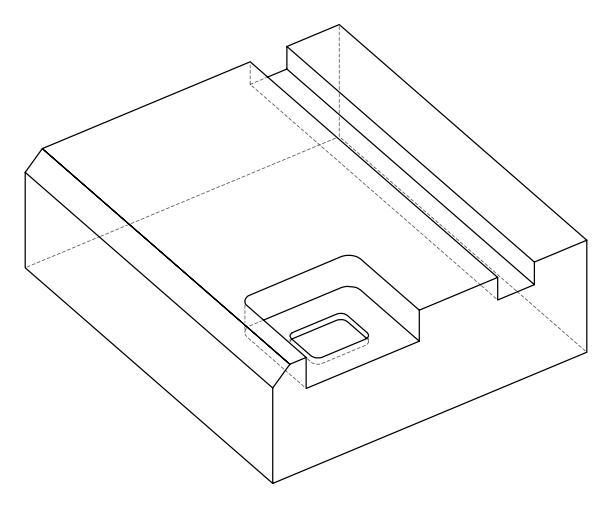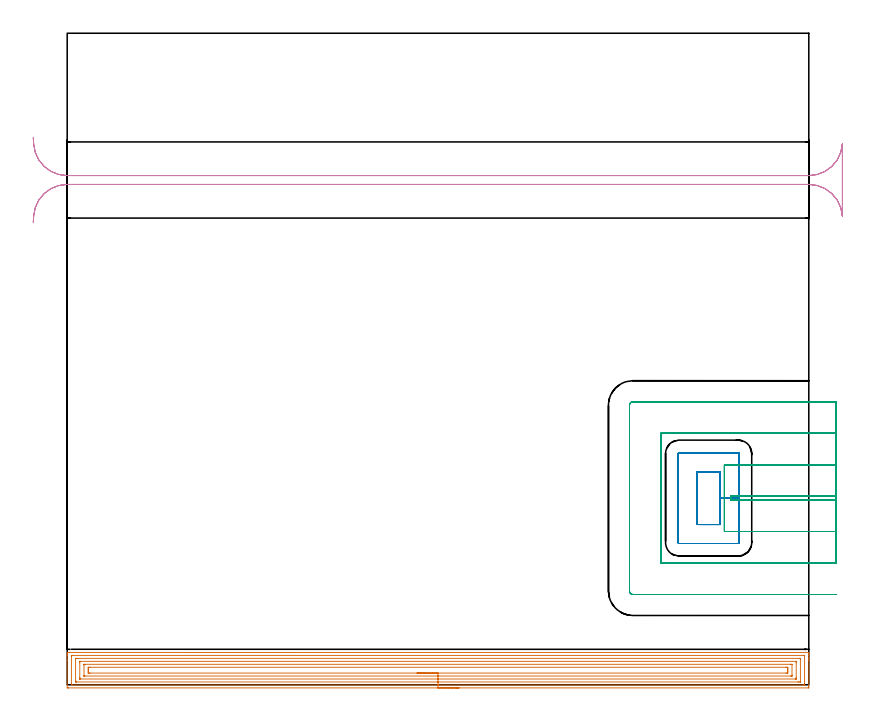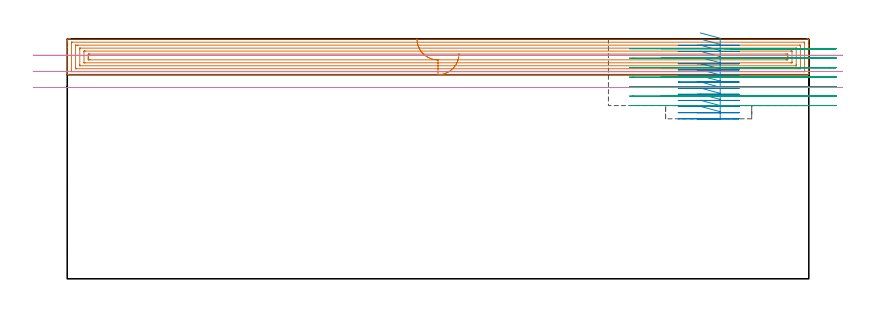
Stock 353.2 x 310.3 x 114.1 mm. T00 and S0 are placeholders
(PLAN: 4 operations, 3 tool changes, 44.5 min)
(1 AREA_MILL | FG_CHAMFER_SURFACE | UGT0205_001 | 17.31 min | 50439 mm3)
(2 MILL_RECTANGULAR_POCKET | POCKET_RECTANGULAR_STRAIGHT | NXT0201_011 | Follow Part, ap 3, ae 75% | 7.1 min | 84457 mm3)
(3 MILL_SLOT | SLOT_PARTIAL_RECTANGULAR | UGT0201_094 | Follow Part, ap 5, ae 75% | 14.97 min | 264800 mm3)
(4 MILL_RECTANGULAR_SLOT | SLOT_RECTANGULAR | UGT0201_004 | Follow Part, ap 8, ae 75% | 5.11 min | 294169 mm3)
(TOOL UGT0205_001 | Chamfer Mill 20 x 3 x 45 deg. | D20 FL50 Z2)
(TOOL NXT0201_011 | ENDMILL 12mm [2P460-1200-NA 1630] | D12 FL38 Z6)
(TOOL UGT0201_094 | End mill 20 mm | D20 FL38 Z4)
(TOOL UGT0201_004 | End Mill 32 mm | D32 FL53 Z6)
(OP 1 AREA_MILL)
G17 G21 G94 G90
T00 M6
G54
G17 G0 G90 X186.6 Y-1.5 S1061 M3
G43 Z124.1 H0
Z107.2
G94 G1 X186.562 Z106.328 F250.
X186.448 Z105.463
X186.259 Z104.612
X185.997 Z103.78
X185.663 Z102.974
X185.26 Z102.2
X184.792 Z101.464
X184.26 Z100.772
X183.671 Z100.129
X183.028 Z99.539
X182.336 Z99.008
X181.6 Z98.54
X180.826 Z98.137
X180.02 Z97.803
X179.188 Z97.541
X178.336 Z97.352
X177.472 Z97.238
X176.6 Z97.2
X0.618
X0.217 Y-1.496 Z97.202
X0.01 Y-1.492 Z97.206
X0. Y-1.282 Z97.416
Y11.645 Z110.34
Y14.024 Z112.719
Y14.701 Z113.4
Y15.024 Z113.724
X0.007 Y15.382 Z114.073
X0.009 Y15.397 Z114.088
X0.171 Y15.4 Z114.1
X353.029
X353.191 Y15.397 Z114.088
X353.193 Y15.382 Z114.073
X353.2 Y15.024 Z113.724
Y14.701 Z113.4
Y14.024 Z112.719
Y12.802 Z111.499
Y12.256 Z110.95
Y11.645 Z110.34
Y-1.009 Z97.689
X353.198 Y-1.284 Z97.414
X353.19 Y-1.492 Z97.206
X352.98 Y-1.499 Z97.199
X176.6 Y-1.5 Z97.2
Y-0.086 Z98.614
X2.365 Y-0.085 Z98.615
X2.01 Y-0.076 Z98.624
X2.005 Y0.035 Z98.735
X2.001 Y0.275 Z98.975
Y13.539 Z112.239
X2.009 Y13.94 Z112.64
X2.013 Y13.98 Z112.68
X2.031 Y13.982 Z112.682
X2.084 Y13.985 Z112.685
X2.191 Y13.986 Z112.686
X2.404
X350.836 Y13.985 Z112.685
X351.19 Y13.976 Z112.676
X351.195 Y13.865 Z112.565
X351.199 Y13.625 Z112.325
Y0.361 Z99.061
X351.191 Y-0.04 Z98.66
X351.187 Y-0.08 Z98.62
X351.169 Y-0.082 Z98.618
X351.116 Y-0.085 Z98.615
X351.009 Y-0.086 Z98.614
X350.796
X176.6
Y1.328 Z100.028
X4.509 Y1.329 Z100.029
X4.191 Y1.331 Z100.031
X4.085 Y1.333 Z100.033
X4.01 Y1.336 Z100.036
X4.006 Y1.455 Z100.155
X4.002 Y1.644 Z100.344
X4. Y1.833 Z100.533
X4.001 Y12.444 Z111.144
X4.005 Y12.507 Z111.207
X4.01 Y12.556 Z111.256
X4.018 Y12.565 Z111.265
X4.032 Y12.566 Z111.266
X4.191 Y12.569 Z111.269
X4.765 Y12.571 Z111.271
X5.084
X348.691
X349.009 Y12.569 Z111.269
X349.115 Y12.567 Z111.267
X349.19 Y12.564 Z111.264
X349.194 Y12.444 Z111.144
X349.198 Y12.256 Z110.956
X349.2 Y12.067 Z110.767
X349.199 Y1.456 Z100.156
X349.195 Y1.393 Z100.093
X349.19 Y1.344 Z100.044
X349.182 Y1.335 Z100.035
X349.168 Y1.333 Z100.033
X349.009 Y1.331 Z100.031
X348.435 Y1.329 Z100.029
X348.116 Y1.328 Z100.028
X176.6
Y2.743 Z101.443
X6.117
X6.062 Y2.744 Z101.444
X6.024 Y2.747 Z101.447
X6.01 Y2.75 Z101.45
X6.008 Y2.771 Z101.471
X6.003 Y2.977 Z101.677
X6. Y3.39 Z102.09
Y10.487 Z109.187
X6.004 Y10.918 Z109.618
X6.01 Y11.133 Z109.833
X6.013 Y11.151 Z109.851
X6.038 Y11.153 Z109.853
X6.097 Y11.156 Z109.856
X6.194 Y11.157 Z109.857
X347.083
X347.138 Y11.156 Z109.856
X347.176 Y11.153 Z109.853
X347.19 Y11.15 Z109.85
X347.192 Y11.129 Z109.829
X347.197 Y10.923 Z109.623
X347.2 Y10.51 Z109.21
Y3.413 Z102.113
X347.196 Y2.982 Z101.682
X347.19 Y2.767 Z101.467
X347.187 Y2.749 Z101.449
X347.162 Y2.747 Z101.447
X347.103 Y2.744 Z101.444
X347.006 Y2.743 Z101.443
X176.6
Y4.157 Z102.857
X8.516
X8.232 Y4.16 Z102.86
X8.044 Y4.164 Z102.864
X8.008 Y4.168 Z102.868
X8.005 Y4.177 Z102.877
X8.002 Y4.204 Z102.904
X8.001 Y4.297 Z102.997
X8. Y9.369 Z108.069
X8.002 Y9.603 Z108.303
X8.005 Y9.684 Z108.384
X8.01 Y9.723 Z108.423
X8.017 Y9.736 Z108.436
X8.091 Y9.738 Z108.438
X8.374 Y9.742 Z108.442
X8.516 Y9.743 Z108.443
X344.684
X344.967 Y9.74 Z108.44
X345.155 Y9.736 Z108.436
X345.192 Y9.732 Z108.432
X345.195 Y9.722 Z108.422
X345.198 Y9.696 Z108.396
X345.199 Y9.603 Z108.303
X345.2 Y4.531 Z103.231
X345.199 Y4.297 Z102.997
X345.195 Y4.216 Z102.916
X345.19 Y4.177 Z102.877
X345.184 Y4.164 Z102.864
X345.109 Y4.162 Z102.862
X344.826 Y4.158 Z102.858
X344.684 Y4.157 Z102.857
X176.6
Y5.571 Z104.271
X10.943
X10.444 Y5.574 Z104.274
X10.044 Y5.578 Z104.278
X10.01 Y5.58 Z104.28
X10.004 Y5.616 Z104.316
X10.001 Y6.066 Z104.766
X10. Y6.505 Z105.205
Y6.95 Z105.65
Y7.389 Z106.089
X10.003 Y7.834 Z106.534
X10.008 Y8.265 Z106.965
X10.016 Y8.322 Z107.022
X10.07 Y8.324 Z107.024
X10.194 Y8.327 Z107.027
X10.444 Y8.328 Z107.028
X10.838 Y8.329 Z107.029
X342.257 Y8.328 Z107.028
X342.756 Y8.326 Z107.026
X343.157 Y8.322 Z107.022
X343.19 Y8.319 Z107.019
X343.196 Y8.284 Z106.984
X343.199 Y7.834 Z106.534
X343.2 Y7.395 Z106.095
Y6.95 Z105.65
Y6.511 Z105.211
X343.197 Y6.066 Z104.766
X343.192 Y5.634 Z104.334
X343.184 Y5.578 Z104.278
X343.13 Y5.576 Z104.276
X343.006 Y5.573 Z104.273
X342.756 Y5.572 Z104.272
X342.362 Y5.571 Z104.271
X176.6
X175.728 Z104.309
X174.864 Z104.423
X174.012 Z104.612
X173.18 Z104.874
X172.374 Z105.208
X171.6 Z105.611
X170.864 Z106.08
X170.172 Z106.611
X169.529 Z107.2
X168.94 Z107.843
X168.408 Z108.535
X167.94 Z109.271
X167.537 Z110.045
X167.203 Z110.851
X166.941 Z111.683
X166.752 Z112.535
X166.638 Z113.4
X166.6 Z114.271
G0 Z124.1
M5
M2
(OP 2 MILL_RECTANGULAR_POCKET)
G17 G21 G94 G90
T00 M6
G54
G17 G0 G90 X301.524 Y76.3 S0 M3
G43 Z124.1 H1
Z117.1
G94 G1 X311. Z114.561 F250.
Y88.9 Z111.185
Y101.5 F500.
X300.
Y76.3
X311.
Y88.9
X320.
Y110.1
G3 X319.6 Y110.5 R0.4
G1 X291.4
G3 X291. Y110.1 R0.4
G1 Y67.7
G3 X291.4 Y67.3 R0.4
G1 X319.6
G3 X320. Y67.7 R0.4
G1 Y88.9
Y89.9
G0 X301.524 Y76.3 Z114.185
G1 X311. Z111.645 F250.
Y88.9 Z108.269
Y101.5 F500.
X300.
Y76.3
X311.
Y88.9
X320.
Y110.1
G3 X319.6 Y110.5 R0.4
G1 X291.4
G3 X291. Y110.1 R0.4
G1 Y67.7
G3 X291.4 Y67.3 R0.4
G1 X319.6
G3 X320. Y67.7 R0.4
G1 Y88.9
Y89.9
G0 X301.524 Y76.3 Z111.269
G1 X311. Z108.73 F250.
Y88.9 Z105.354
Y101.5 F500.
X300.
Y76.3
X311.
Y88.9
X320.
Y110.1
G3 X319.6 Y110.5 R0.4
G1 X291.4
G3 X291. Y110.1 R0.4
G1 Y67.7
G3 X291.4 Y67.3 R0.4
G1 X319.6
G3 X320. Y67.7 R0.4
G1 Y88.9
Y89.9
G0 X301.524 Y76.3 Z108.354
G1 X311. Z105.815 F250.
Y88.9 Z102.438
Y101.5 F500.
X300.
Y76.3
X311.
Y88.9
X320.
Y110.1
G3 X319.6 Y110.5 R0.4
G1 X291.4
G3 X291. Y110.1 R0.4
G1 Y67.7
G3 X291.4 Y67.3 R0.4
G1 X319.6
G3 X320. Y67.7 R0.4
G1 Y88.9
Y89.9
G0 X301.524 Y76.3 Z105.438
G1 X311. Z102.899 F250.
Y88.9 Z99.523
Y101.5 F500.
X300.
Y76.3
X311.
Y88.9
X320.
Y110.1
G3 X319.6 Y110.5 R0.4
G1 X291.4
G3 X291. Y110.1 R0.4
G1 Y67.7
G3 X291.4 Y67.3 R0.4
G1 X319.6
G3 X320. Y67.7 R0.4
G1 Y88.9
Y89.9
G0 X301.524 Y76.3 Z102.523
G1 X311. Z99.984 F250.
Y88.9 Z96.608
Y101.5 F500.
X300.
Y76.3
X311.
Y88.9
X320.
Y110.1
G3 X319.6 Y110.5 R0.4
G1 X291.4
G3 X291. Y110.1 R0.4
G1 Y67.7
G3 X291.4 Y67.3 R0.4
G1 X319.6
G3 X320. Y67.7 R0.4
G1 Y88.9
Y89.9
G0 X301.524 Y76.3 Z99.608
G1 X311. Z97.068 F250.
Y88.9 Z93.692
Y101.5 F500.
X300.
Y76.3
X311.
Y88.9
X320.
Y110.1
G3 X319.6 Y110.5 R0.4
G1 X291.4
G3 X291. Y110.1 R0.4
G1 Y67.7
G3 X291.4 Y67.3 R0.4
G1 X319.6
G3 X320. Y67.7 R0.4
G1 Y88.9
Y89.9
G0 X301.524 Y76.3 Z96.692
G1 X311. Z94.153 F250.
Y88.9 Z90.777
Y101.5 F500.
X300.
Y76.3
X311.
Y88.9
X320.
Y110.1
G3 X319.6 Y110.5 R0.4
G1 X291.4
G3 X291. Y110.1 R0.4
G1 Y67.7
G3 X291.4 Y67.3 R0.4
G1 X319.6
G3 X320. Y67.7 R0.4
G1 Y88.9
Y89.9
G0 X301.524 Y76.3 Z93.777
G1 X311. Z91.238 F250.
Y88.9 Z87.862
Y101.5 F500.
X300.
Y76.3
X311.
Y88.9
X320.
Y110.1
G3 X319.6 Y110.5 R0.4
G1 X291.4
G3 X291. Y110.1 R0.4
G1 Y67.7
G3 X291.4 Y67.3 R0.4
G1 X319.6
G3 X320. Y67.7 R0.4
G1 Y88.9
Y89.9
G0 X301.524 Y76.3 Z90.862
G1 X311. Z88.322 F250.
Y88.9 Z84.946
Y101.5 F500.
X300.
Y76.3
X311.
Y88.9
X320.
Y110.1
G3 X319.6 Y110.5 R0.4
G1 X291.4
G3 X291. Y110.1 R0.4
G1 Y67.7
G3 X291.4 Y67.3 R0.4
G1 X319.6
G3 X320. Y67.7 R0.4
G1 Y88.9
Y89.9
G0 X301.524 Y76.3 Z87.946
G1 X311. Z85.407 F250.
Y88.9 Z82.031
Y101.5 F500.
X300.
Y76.3
X311.
Y88.9
X320.
Y110.1
G3 X319.6 Y110.5 R0.4
G1 X291.4
G3 X291. Y110.1 R0.4
G1 Y67.7
G3 X291.4 Y67.3 R0.4
G1 X319.6
G3 X320. Y67.7 R0.4
G1 Y88.9
Y89.9
G0 X301.524 Y76.3 Z85.031
G1 X311. Z82.492 F250.
Y88.9 Z79.115
Y101.5 F500.
X300.
Y76.3
X311.
Y88.9
X320.
Y110.1
G3 X319.6 Y110.5 R0.4
G1 X291.4
G3 X291. Y110.1 R0.4
G1 Y67.7
G3 X291.4 Y67.3 R0.4
G1 X319.6
G3 X320. Y67.7 R0.4
G1 Y88.9
Y89.9
G0 X301.524 Y76.3 Z82.115
G1 X311. Z79.576 F250.
Y88.9 Z76.2
Y101.5 F500.
X300.
Y76.3
X311.
Y88.9
X320.
Y110.1
G3 X319.6 Y110.5 R0.4
G1 X291.4
G3 X291. Y110.1 R0.4
G1 Y67.7
G3 X291.4 Y67.3 R0.4
G1 X319.6
G3 X320. Y67.7 R0.4
G1 Y88.9
Y89.9
G0 Z124.1
M5
M2
(OP 3 MILL_SLOT)
G17 G21 G94 G90
T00 M6
G54
G17 G0 G90 X366.2 Y89.8 S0 M3
G43 Z124.1 H0
Z109.586
G94 G1 X363.2 F250.
X316. F500.
Y88.
X363.2
X366.2 F250.
Y104.8
X363.2
X316. F500.
X313. F250.
Y73. F500.
X316. F250.
X363.2 F500.
X366.2 F250.
Y119.8
X363.2
X282.8 F500.
Y58.
X363.2
X366.2 F250.
Y134.8
X363.2
X269.5 F500.
G3 X267.8 Y133.1 R1.7
G1 Y44.7
G3 X269.5 Y43. R1.7
G1 X363.2
X366.2 F250.
G0 Y89.8 Z105.071
G1 X363.2
X316. F500.
Y88.
X363.2
X366.2 F250.
Y104.8
X363.2
X316. F500.
X313. F250.
Y73. F500.
X316. F250.
X363.2 F500.
X366.2 F250.
Y119.8
X363.2
X282.8 F500.
Y58.
X363.2
X366.2 F250.
Y134.8
X363.2
X269.5 F500.
G3 X267.8 Y133.1 R1.7
G1 Y44.7
G3 X269.5 Y43. R1.7
G1 X363.2
X366.2 F250.
G0 Y89.8 Z100.557
G1 X363.2
X316. F500.
Y88.
X363.2
X366.2 F250.
Y104.8
X363.2
X316. F500.
X313. F250.
Y73. F500.
X316. F250.
X363.2 F500.
X366.2 F250.
Y119.8
X363.2
X282.8 F500.
Y58.
X363.2
X366.2 F250.
Y134.8
X363.2
X269.5 F500.
G3 X267.8 Y133.1 R1.7
G1 Y44.7
G3 X269.5 Y43. R1.7
G1 X363.2
X366.2 F250.
G0 Y89.8 Z96.043
G1 X363.2
X316. F500.
Y88.
X363.2
X366.2 F250.
Y104.8
X363.2
X316. F500.
X313. F250.
Y73. F500.
X316. F250.
X363.2 F500.
X366.2 F250.
Y119.8
X363.2
X282.8 F500.
Y58.
X363.2
X366.2 F250.
Y134.8
X363.2
X269.5 F500.
G3 X267.8 Y133.1 R1.7
G1 Y44.7
G3 X269.5 Y43. R1.7
G1 X363.2
X366.2 F250.
G0 Y89.8 Z91.529
G1 X363.2
X316. F500.
Y88.
X363.2
X366.2 F250.
Y104.8
X363.2
X316. F500.
X313. F250.
Y73. F500.
X316. F250.
X363.2 F500.
X366.2 F250.
Y119.8
X363.2
X282.8 F500.
Y58.
X363.2
X366.2 F250.
Y134.8
X363.2
X269.5 F500.
G3 X267.8 Y133.1 R1.7
G1 Y44.7
G3 X269.5 Y43. R1.7
G1 X363.2
X366.2 F250.
G0 Y89.8 Z87.014
G1 X363.2
X316. F500.
Y88.
X363.2
X366.2 F250.
Y104.8
X363.2
X316. F500.
X313. F250.
Y73. F500.
X316. F250.
X363.2 F500.
X366.2 F250.
Y119.8
X363.2
X282.8 F500.
Y58.
X363.2
X366.2 F250.
Y134.8
X363.2
X269.5 F500.
G3 X267.8 Y133.1 R1.7
G1 Y44.7
G3 X269.5 Y43. R1.7
G1 X363.2
X366.2 F250.
G0 Y89.8 Z82.5
G1 X363.2
X316. F500.
Y88.
X363.2
X366.2 F250.
Y104.8
X363.2
X316. F500.
X313. F250.
Y73. F500.
X316. F250.
X363.2 F500.
X366.2 F250.
Y119.8
X363.2
X282.8 F500.
Y58.
X363.2
X366.2 F250.
Y134.8
X363.2
X269.5 F500.
G3 X267.8 Y133.1 R1.7
G1 Y44.7
G3 X269.5 Y43. R1.7
G1 X363.2
X366.2 F250.
G0 Z124.1
M5
M2
(OP 4 MILL_RECTANGULAR_SLOT)
G17 G21 G94 G90
T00 M6
G54
G17 G0 G90 X-16.154 Y220.285 S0 M3
G43 Z124.1 H0
Z106.433
G94 G1 X-15.97 Y223.279 F250.
G2 X0. Y238.3 R16. F500.
G1 X353.2
G2 X369.17 Y223.28 R16.
G1 X369.2
Y257.52
X369.17
G2 X353.2 Y242.5 R16.
G1 X0.
G2 X-15.97 Y257.521 R16.
G1 X-16.154 Y260.515 F250.
G0 Y220.285 Z98.767
G1 X-15.97 Y223.279
G2 X0. Y238.3 R16. F500.
G1 X353.2
G2 X369.17 Y223.28 R16.
G1 X369.2
Y257.52
X369.17
G2 X353.2 Y242.5 R16.
G1 X0.
G2 X-15.97 Y257.521 R16.
G1 X-16.154 Y260.515 F250.
G0 Y220.285 Z91.1
G1 X-15.97 Y223.279
G2 X0. Y238.3 R16. F500.
G1 X353.2
G2 X369.17 Y223.28 R16.
G1 X369.2
Y257.52
X369.17
G2 X353.2 Y242.5 R16.
G1 X0.
G2 X-15.97 Y257.521 R16.
G1 X-16.154 Y260.515 F250.
G0 Z124.1
M5
M2
